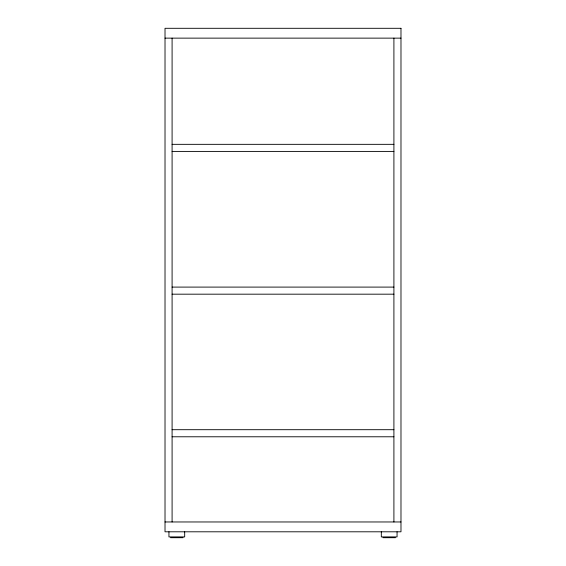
<?xml version="1.0" encoding="UTF-8"?>
<svg xmlns="http://www.w3.org/2000/svg" width="566" height="566" viewBox="0 0 566 566"><rect width="100%" height="100%" fill="white"/><g stroke="black" fill="none" stroke-linecap="round" stroke-linejoin="round"><path stroke-width="0.85" d="M165.017 38.134L400.983 38.134M172.092 144.337L393.908 144.337M172.092 151.412L393.908 151.412M172.092 287.096L393.908 287.096M172.092 294.179L393.908 294.179M172.092 429.7L393.908 429.7M172.092 436.782L393.908 436.782M165.017 521.965L400.983 521.965M170.536 537.7L183.094 537.7M382.906 537.7L395.464 537.7M397.056 531.799L397.056 536.915L381.321 536.915L381.321 531.799M393.908 38.134L393.908 521.965M184.679 531.799L184.679 536.915L168.944 536.915L168.944 531.799M172.092 38.134L172.092 521.965M400.983 28.3L165.017 28.3L165.017 531.799L400.983 531.799L400.983 28.3"/></g></svg>
